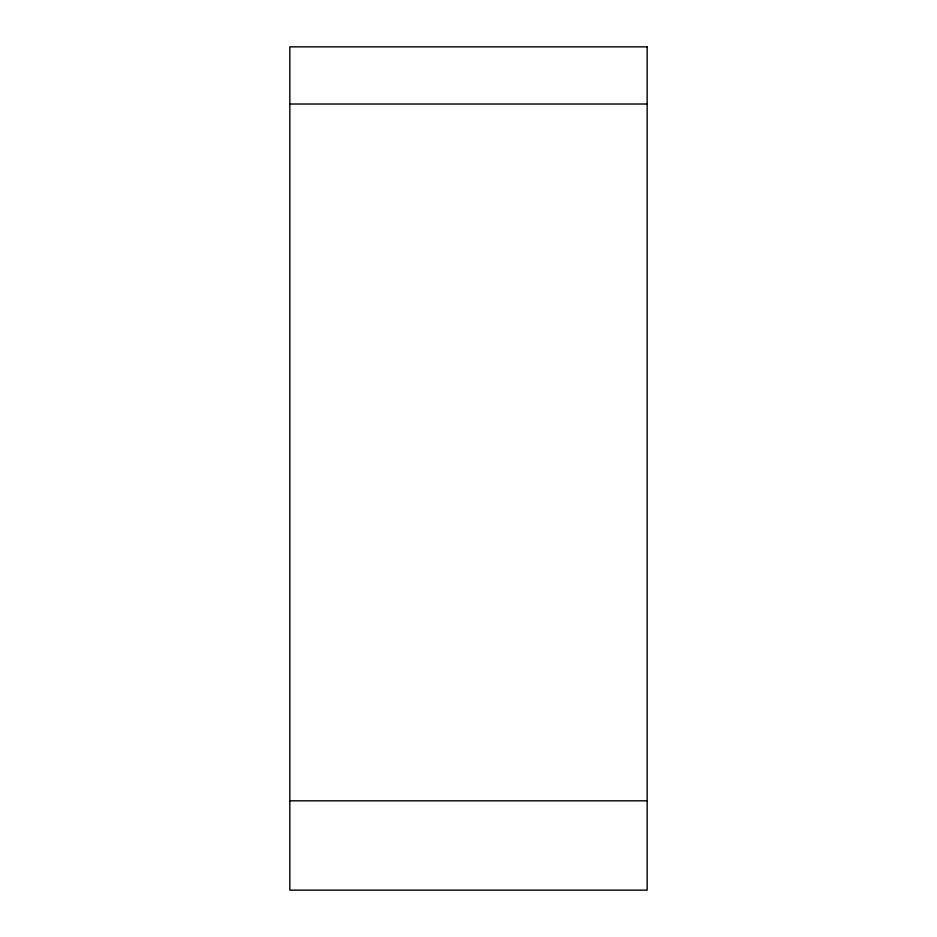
<?xml version="1.0" encoding="UTF-8"?>
<svg xmlns="http://www.w3.org/2000/svg" width="937" height="937" viewBox="0 0 937 937"><rect width="100%" height="100%" fill="white"/><g stroke="black" fill="none" stroke-linecap="round" stroke-linejoin="round"><path stroke-width="1.41" d="M289.838 104.019L647.162 104.019M289.838 800.819L647.162 800.819M647.162 46.85L289.838 46.85L289.838 890.15L647.162 890.15L647.162 46.85"/></g></svg>
